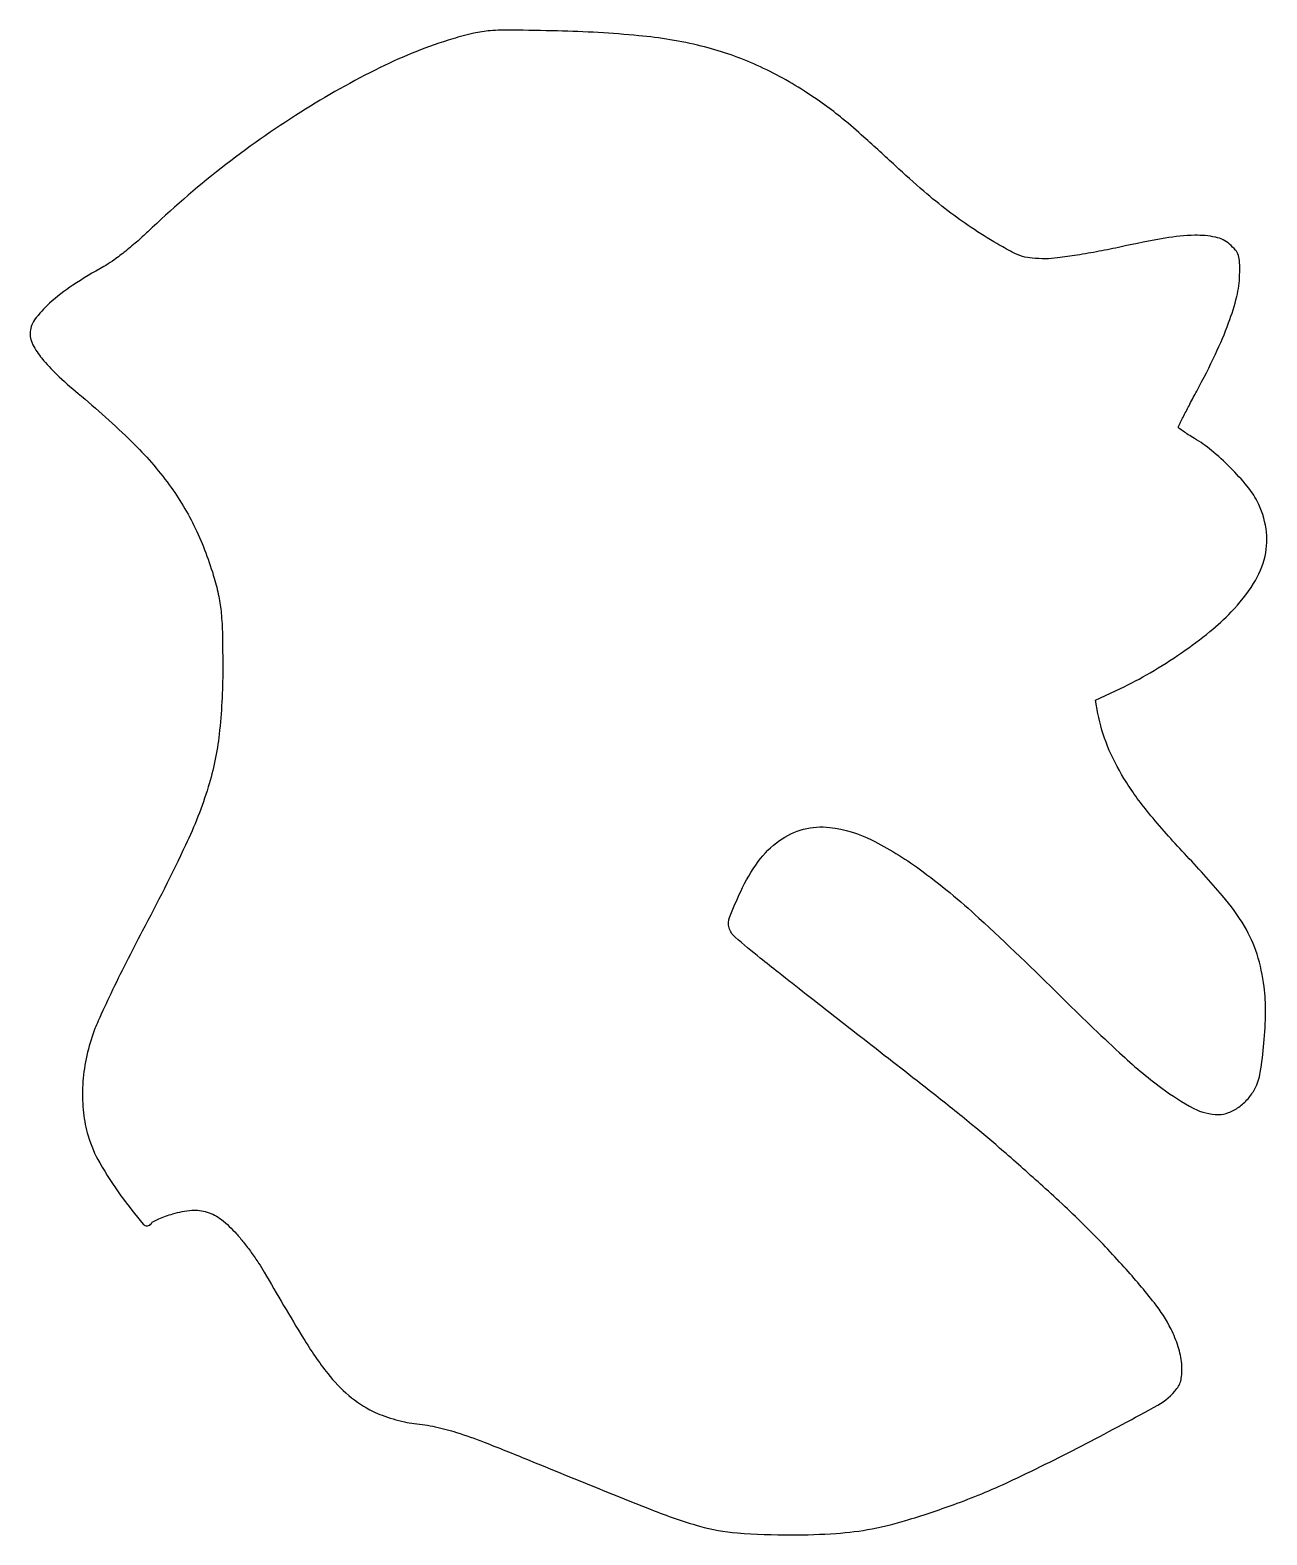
# Model space of a CAD drawing. Extents: x 0 to 331, y 1 to 403.
import ezdxf

# ---------------------------------------------------------------- set-up
doc = ezdxf.new("R2010")
doc.units = 0

msp = doc.modelspace()

# ---------------------------------------------------------------- linework, layer by layer
msp.add_lwpolyline([(113, 400.467197, 0.041249), (93.574548, 392.783001, 0.026181), (72.341436, 380.864583, 0.02488), (51.075875, 365.887834, 0.025207), (31.5, 348.934039, -0.012802), (28.467367, 346.173067, -0.011011), (25.143699, 343.424791, -0.011149), (22.016042, 341.063874, -0.031139), (19.691315, 339.599759, 0.020954), (11.406381, 334.614482, 0.038748), (5.209039, 329.79428, 0.0491), (1.217066, 325.370821, 0.160366), (0, 321.673754, 0.124433), (0.7494, 318.709126, 0.045822), (3.156276, 315.08913, 0.034161), (7.117464, 310.808359, 0.015337), (12.854997, 305.723265, -0.019887), (27.226191, 292.750948, -0.04056), (37.192941, 281.28743, -0.047509), (44.161066, 269.653492, -0.040672), (49.239568, 256.299182, -0.02039), (50.433005, 251.450211, -0.026957), (51.09756, 246.951124, -0.018548), (51.413705, 241.276448, -0.004645), (51.499721, 232, -0.027388), (50.549831, 214.677226, -0.047131), (47.62867, 200.538131, -0.036743), (41.570587, 184.982765, -0.010696), (30.00503, 162, 0.005152), (25.654649, 153.588604, 0.005495), (21.572874, 145.266957, 0.005239), (18.217313, 138.03737, 0.025357), (16.566611, 133.823683, 0.034977), (14.816505, 127.047329, 0.03568), (14.043009, 120.138228, 0.036976), (14.269093, 113.44355, 0.04528), (15.50117, 107.308014, 0.05879), (18.610784, 100.076731, 0.025695), (24.297335, 91.30063, 0.019399), (30.232967, 83.732801, 0.509261), (32.437462, 83.898812, -0.134029), (32.964009, 84.390081, -0.016303), (34.399522, 85.086491, -0.018399), (36.198013, 85.809599, -0.014205), (38.206218, 86.4686, -0.053156), (43.211409, 87.392118, -0.095801), (47.341345, 86.916025, -0.090698), (51.145477, 84.90308, -0.043774), (55.173453, 81.112173, -0.015582), (57.055359, 78.864497, -0.009537), (59.139283, 76.105068, -0.009557), (61.100335, 73.29106, -0.016748), (62.598576, 70.880105, 0.005773), (73.073914, 53.167707, 0.029386), (79.579777, 43.746981, 0.052086), (85.188627, 37.930352, 0.058247), (91.684273, 33.645382, 0.028518), (94.090591, 32.600213, 0.017045), (97.054036, 31.622594, 0.017038), (100.081135, 30.848065, 0.028196), (102.684273, 30.427859, -0.026677), (108.337726, 29.532858, -0.024491), (114.03055, 28.022583, -0.015957), (121.371807, 25.424023, -0.004152), (133, 20.773928, 0.002072), (166.069893, 7.389535, 0.025583), (178.923166, 2.997324, 0.050658), (189.088961, 1.180061, 0.019259), (203.5, 0.644445, 0.016201), (215.493633, 1.049528, 0.030522), (225.098716, 2.277789, 0.028343), (234.93714, 4.736384, 0.012037), (247.817872, 9.085487, 0.023145), (262.759811, 15.332164, 0.009584), (282.375843, 25.085859, 0.005541), (301.48745, 35.321015, 0.10512), (306.592387, 39.728711, 0.125107), (307.775181, 42.52494, 0.06242), (307.877973, 46.392359, 0.05264), (306.948575, 50.901023, 0.038755), (305.027427, 55.629199, 0.051291), (300.585894, 62.621479, 0.015725), (292.516917, 72.204346, 0.014803), (282.309565, 82.924617, 0.012012), (270.764083, 93.816492, 0.003802), (260.259176, 103.116772, 0.007415), (251.716895, 110.344264, 0.005503), (241.471287, 118.56834, 0.001266), (224, 132.207627, -0.00067), (215.853775, 138.551513, -0.000618), (207.502377, 145.089803, -0.000616), (200.075874, 150.933627, -0.002056), (195.220859, 154.796182, -0.009074), (188.489397, 160.400734, -0.14404), (186.895209, 162.875678, -0.167022), (187.021121, 165.68043, -0.013268), (189.976101, 172.623378, -0.05099), (194.652965, 180.59065, -0.079272), (200.305531, 186.181146, -0.091473), (206.766207, 189.216592, -0.093943), (213.822418, 189.707438, -0.086632), (224.960497, 186.374983, -0.042013), (237.692246, 178.612354, -0.028233), (253.635645, 165.508468, -0.009383), (275.499251, 144.595877, 0.008391), (291.281019, 129.440521, 0.026474), (302.539802, 120.044896, 0.039544), (311.106657, 114.632619, 0.121697), (317.715054, 113, 0.093158), (320.380146, 113.500899, 0.061377), (323.133761, 114.984398, 0.057927), (325.607498, 117.209295, 0.06141), (327.449247, 119.901854, 0.079561), (328.875048, 124.226619, 0.017373), (329.855437, 132.033197, 0.019012), (330.290542, 140.366033, 0.034779), (329.914054, 147.15718, 0.04543), (328.011482, 155.840104, 0.058326), (324.657188, 163.290704, 0.042117), (318.81292, 171.412791, 0.012594), (308.595067, 182.759469, -0.017205), (299.066524, 193.538919, -0.034151), (292.432378, 202.808155, -0.041991), (288.059222, 211.438946, -0.049944), (285.490714, 220.197807), (284.827893, 223.730948), (291.470889, 226.839582, 0.023533), (299.473044, 231.053954, 0.01802), (307.810327, 236.372479, 0.018372), (315.418144, 242.044089, 0.033131), (321.139858, 247.306343, 0.0487), (327.070494, 254.890681, 0.084617), (330.156065, 262.240144, 0.095948), (330.428513, 269.531598, 0.079613), (328.034609, 276.932162, 0.056449), (325.375423, 280.951167, 0.022094), (320.876871, 285.863245, 0.02229), (315.814384, 290.490944, 0.041498), (311.270375, 293.687437, -0.008202), (309.633739, 294.682989, -0.012614), (308.254423, 295.602775, -0.007026), (307.142567, 296.409031, -0.236608), (307, 296.693437, -0.117296), (307.087125, 297.059717, -0.000947), (308.443658, 299.737237, -0.003353), (310.03081, 302.804234, -0.002143), (311.914579, 306.348415, 0.012469), (316.894396, 316.203381, 0.022207), (320.420626, 324.577673, 0.027086), (322.600551, 331.625334, 0.055948), (323.370154, 337.332558, 0.014164), (323.34956, 340.726808, 0.069927), (323.019233, 342.60582, 0.096463), (322.234176, 344.022657, 0.040346), (320.694236, 345.582558, 0.126752), (316.906054, 347.454831, 0.057806), (311.368705, 347.962278, 0.036662), (303.431481, 347.186819, 0.01143), (291.677705, 344.883161, -0.007509), (285.808938, 343.685063, -0.00748), (279.899261, 342.662085, -0.007361), (274.711199, 341.92186, -0.028953), (271.489993, 341.698888, -0.023696), (267.937091, 341.827428, -0.054461), (265.313983, 342.338331, -0.045244), (262.583355, 343.465888, -0.01226), (258.489993, 345.737026, -0.014145), (251.627927, 350.033027, -0.016537), (245.376913, 354.502418, -0.014831), (238.907902, 359.7706, -0.008272), (231.334379, 366.54345, 0.00344), (222.921082, 374.214898, 0.01136), (217.229808, 379.103848, 0.015598), (212.373057, 382.840609, 0.013053), (207, 386.504716, 0.039612), (193.487422, 393.768091, 0.043798), (179.438275, 398.525314, 0.036567), (162.772305, 401.315035, 0.017293), (141, 402.582924, 0.002845), (128.761285, 402.801966, 0.021909), (123.029787, 402.620752, 0.037211), (118.5994, 401.952043, 0.017512)], format="xyb", close=True)

doc.saveas('drawing.dxf')
